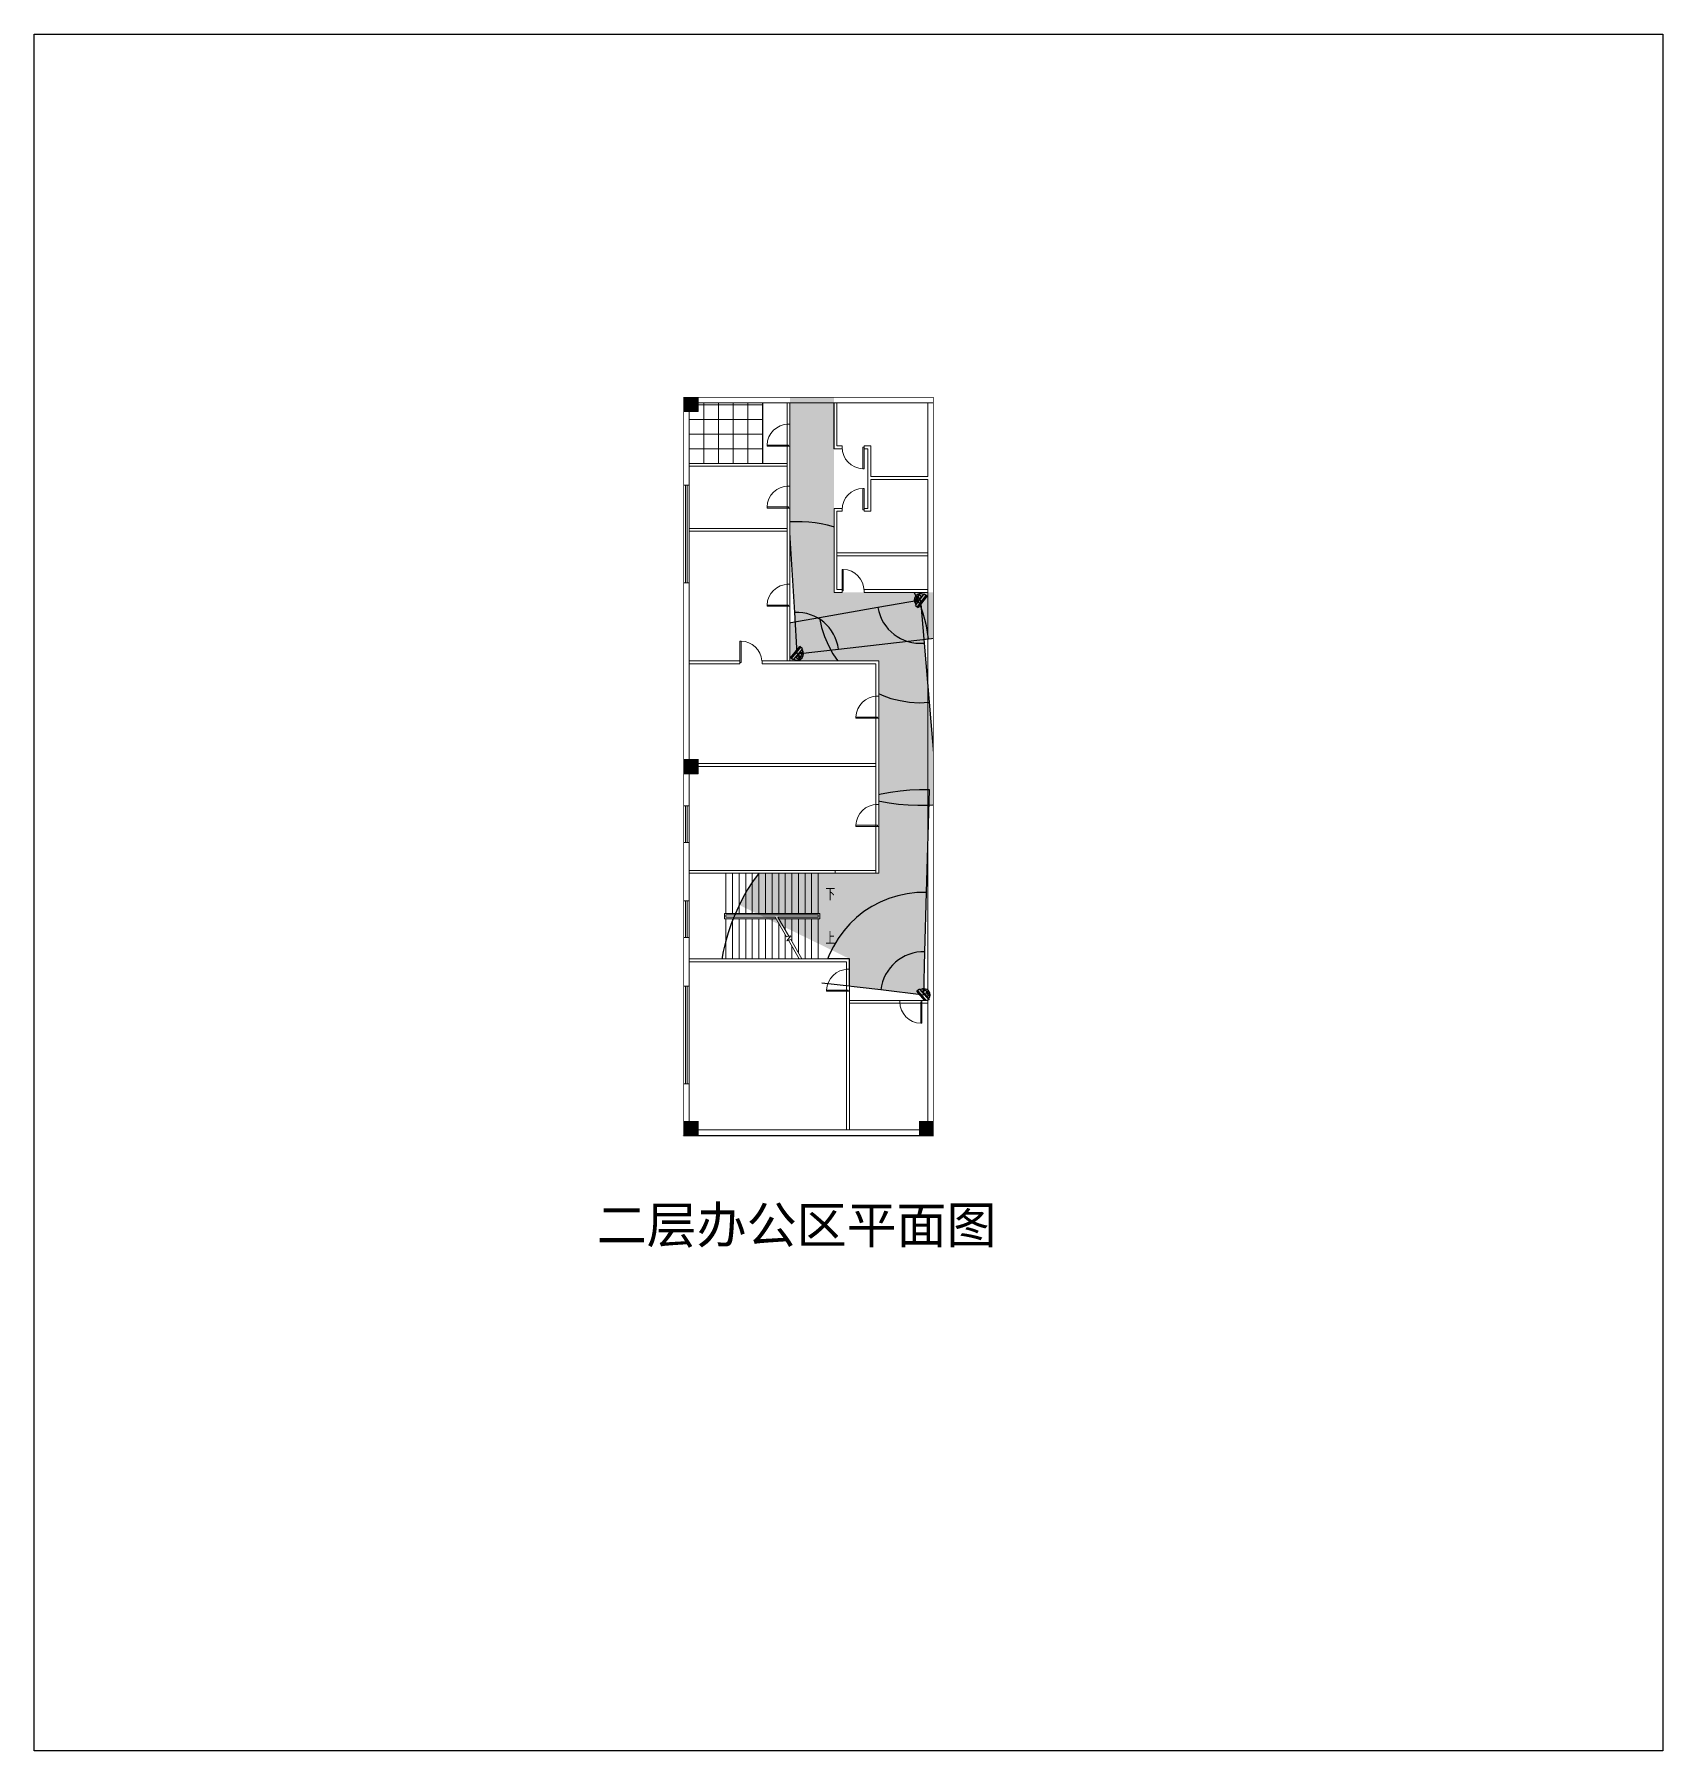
# Model space of a CAD drawing. Header units: inches. Extents: x -23008 to 43652, y -20520 to 49727.
import ezdxf

# ---------------------------------------------------------------- set-up
doc = ezdxf.new("R2010")
doc.units = ezdxf.units.IN
doc.header["$MEASUREMENT"] = 0
doc.set_wipeout_variables(frame=1)
for name, color, linetype in [('!!!ELV-EQ-CCTV-监控系统', 1, 'Continuous'), ('BLINDSPOT', 8, 'Continuous'), ('DORI-I', 1, 'Continuous'), ('DORI-R', 30, 'Continuous')]:
    doc.layers.add(name, color=color, linetype=linetype)
doc.layers.add('底图', color=8, linetype='Continuous', lineweight=0)
doc.styles.add('_TCH_DIM', font='SIMPLEX', dxfattribs={"bigfont": 'GBCBIG'})
doc.styles.add('MtXpl_SimHei', font='simhei.ttf')

# ---------------------------------------------------------------- blocks, each defined once
blk = doc.blocks.new('~ELV_DomeCamera')
h = blk.add_hatch(color=256)
edge = h.paths.add_edge_path()
edge.add_arc((-1.762273572336767, -4.993344991037702), 0.5038549421428853, -0.07034795018798222, 359.929652049812)
h = blk.add_hatch(color=256)
edge = h.paths.add_edge_path()
edge.add_arc((-0.6371619455089785, -3.050108429531065), 0.5038549421428853, 0, 360)
h = blk.add_hatch(color=256)
edge = h.paths.add_edge_path()
edge.add_arc((0.4831744688131607, -4.996101961055501), 0.5038549421428853, 0, 360)
for p, q in [((-9.90233089766599, 3.741163968953515), (9.964201202323693, 3.741163968953515)), ((-9.902330897505522, -0.9494666239352227), (-9.902330897505522, 3.741163968930778)), ((-9.90233089766599, -0.9494666239215803), (-9.90233089766599, 3.741163968953515)), ((9.964201202406173, 2.449486269395493), (-9.902330897505522, 2.449486269395493)), ((9.964201202323693, -0.9494666239215803), (9.964201202323693, 3.741163968953515)), ((9.964201202323693, -0.9494666239215803), (-9.90233089766599, -0.9494666239215803)), ((6.03448146924444, -4.66790997082262), (3.460028355884447, -4.66790997082262))]:
    blk.add_line(p, q)
for points in [[(4.753365780414754, -1.693301347226225), (-4.375283760358798, -1.682093155066923), (-4.380966787507987, -6.310704189890657), (2.741951305086388, -6.319449737010473), (4.753365780414754, -1.693301347226225)], [(4.05614490630046, -3.296872994666955), (4.05614490630046, -3.296872994666955), (6.036161849103735, -3.299304067313642), (6.033762348673633, -5.253606504271829), (3.205166716265126, -5.250133543314405)]]:
    blk.add_lwpolyline(points)
for centre in [(-1.762273572336767, -4.993344991037702), (-0.6371619455089785, -3.050108429531065), (0.4831744688131607, -4.996101961055501)]:
    blk.add_circle(centre, 0.5038549421428853)
blk.add_arc((0, 0), 8.54230045947816, 186.3815442896455, 353.6184557103545)
blk = doc.blocks.new('*U9')
at = {"layer": 'BLINDSPOT', "transparency": 33554457}
h = blk.add_hatch(color=256, dxfattribs=at)
h.dxf.hatch_style = 1
h.paths.add_polyline_path([(1.256227148137896, 1.164921377340993), (0.02536682490961083, 4.551914400963142e-15), (1.256227148137896, -1.164921377340984, 0.3981853982038622)])
at = {"layer": 'DORI-I', "transparency": 33554457}
h = blk.add_hatch(color=256, dxfattribs=at)
h.dxf.hatch_style = 1
h.paths.add_polyline_path([(3.954477081389996, 3.718622207026006), (1.256227148137896, 1.164921377340993, -0.3981853982038636), (1.256227148137896, -1.164921377340984), (3.954477081389996, -3.718622207026011, 0.3981853982038662)])
at = {"layer": 'DORI-R', "transparency": 33554457}
h = blk.add_hatch(color=256, dxfattribs=at)
h.dxf.hatch_style = 1
h.paths.add_polyline_path([(7.883587337870324, 7.437244414052036), (3.954477081389996, 3.718622207026006, -0.3981853982038661), (3.954477081389996, -3.718622207026011), (7.883587337870324, -7.437244414052027, 0.3981853982038663)])
at = {"layer": 'BLINDSPOT', "transparency": 33554457}
for q in [(1.256227148137896, 1.164921377340993), (1.256227148137896, -1.164921377340984)]:
    blk.add_line((0.02536682490966768, 4.551914400963142e-15), q, dxfattribs=at)
blk.add_arc((0.02536682490966768, 4.551914400963142e-15), 1.694715005740937, 316.5765500551841, 43.42344994481589, dxfattribs=at)
at = {"layer": 'DORI-I', "transparency": 33554457}
for p, q in [((1.256227148137896, 1.164921377340993), (3.954477081389996, 3.71862220702602)), ((1.256227148137896, -1.164921377340984), (3.954477081389996, -3.718622207026011))]:
    blk.add_line(p, q, dxfattribs=at)
blk.add_arc((0.02536682490966768, 4.551914400963142e-15), 5.409811320754716, 316.5765500551841, 43.42344994481589, dxfattribs=at)
at = {"layer": 'DORI-R', "transparency": 33554457}
for p, q in [((3.954477081389996, 3.71862220702602), (7.883587337870324, 7.43724441405205)), ((3.954477081389996, -3.718622207026011), (7.883587337870324, -7.437244414052034))]:
    blk.add_line(p, q, dxfattribs=at)
blk.add_arc((0.02536682490966768, 4.551914400963142e-15), 10.81962264150943, 316.5765500551841, 43.42344994481589, dxfattribs=at)
at = {"xscale": 0.03, "yscale": 0.03, "zscale": 0.03}
blk.add_blockref('~ELV_DomeCamera', (0.02339072229484812, -0.0008992772132310353), dxfattribs=at)
blk = doc.blocks.new('*U8')
at = {"layer": 'BLINDSPOT', "transparency": 33554457}
h = blk.add_hatch(color=256, dxfattribs=at)
h.dxf.hatch_style = 1
h.paths.add_polyline_path([(1.33212238000404, 1.195313607443206), (0.02474812186308686, -4.329869796038111e-15), (1.33212238000404, -1.195313607443201, 0.3882382126724299)])
at = {"layer": 'DORI-I', "transparency": 33554457}
h = blk.add_hatch(color=256, dxfattribs=at)
h.dxf.hatch_style = 1
h.paths.add_polyline_path([(3.12446913227264, 2.83403063808873), (1.33212238000404, 1.195313607443206, -0.388238212672429), (1.33212238000404, -1.195313607443201), (3.12446913227264, -2.834030638088724, 0.388238212672422)])
at = {"layer": 'DORI-R', "transparency": 33554457}
h = blk.add_hatch(color=256, dxfattribs=at)
h.dxf.hatch_style = 1
h.paths.add_polyline_path([(6.224190142682192, 5.66806127617745), (3.12446913227264, 2.83403063808873, -0.3882382126724213), (3.12446913227264, -2.834030638088724), (6.224190142682192, -5.668061276177458, 0.3882382126724211)])
at = {"layer": 'BLINDSPOT', "transparency": 33554457}
for q in [(1.332122380004069, 1.195313607443192), (1.332122380004069, -1.195313607443187)]:
    blk.add_line((0.02474812186308686, 2.775557561562891e-15), q, dxfattribs=at)
blk.add_arc((0.02474812186308686, 2.775557561562891e-15), 1.771440676677758, 317.5637702114641, 42.43622978853588, dxfattribs=at)
at = {"layer": 'DORI-I', "transparency": 33554457}
for p, q in [((1.332122380004069, 1.195313607443192), (3.12446913227264, 2.83403063808873)), ((1.332122380004069, -1.195313607443187), (3.12446913227264, -2.834030638088724))]:
    blk.add_line(p, q, dxfattribs=at)
blk.add_arc((0.02474812186308686, 2.775557561562891e-15), 4.2, 317.5637702114656, 42.43622978853447, dxfattribs=at)
at = {"layer": 'DORI-R', "transparency": 33554457}
for p, q in [((3.12446913227264, 2.83403063808873), (6.224190142682192, 5.668061276177464)), ((3.12446913227264, -2.834030638088724), (6.224190142682192, -5.668061276177458))]:
    blk.add_line(p, q, dxfattribs=at)
blk.add_arc((0.02474812186308686, 2.775557561562891e-15), 8.4, 317.5637702114656, 42.43622978853447, dxfattribs=at)
at = {"xscale": 0.03, "yscale": 0.03, "zscale": 0.03}
blk.add_blockref('~ELV_DomeCamera', (0.02339072229484812, -0.0008992772132310353), dxfattribs=at)

msp = doc.modelspace()

# ---------------------------------------------------------------- hatches: boundary and pattern name
at = {"layer": 'BLINDSPOT', "transparency": 33554457}
h = msp.add_hatch(color=256, dxfattribs=at)
h.dxf.hatch_style = 1
h.paths.add_polyline_path([(11643.53151742926, 10613.05808189787), (13402.85296723527, 10406.20038385157), (13451.6469344264, 12176.9689231458, 0.3882382126724299)])
at = {"layer": 'DORI-I', "transparency": 33554457}
h = msp.add_hatch(color=256, dxfattribs=at)
h.dxf.hatch_style = 1
edge = h.paths.add_edge_path()
edge.add_line((9628.480356690387, 12248.5118115881), (11810.92983122155, 11183.23500342318))
edge.add_arc((13402.8529672353, 10406.20038385148), 1771.440676677824, 88.42159996357873, 153.9825044198984, ccw=False)
edge.add_line((13451.6469344264, 12176.9689231458), (13518.54109887904, 14604.6067786872))
edge.add_arc((13402.85296723524, 10406.2003838516), 4199.999999999964, 88.42159996357839, 153.9825044199006)
at = {"layer": 'DORI-R', "transparency": 33554457}
h = msp.add_hatch(color=256, dxfattribs=at)
h.dxf.hatch_style = 1
edge = h.paths.add_edge_path()
edge.add_line((5854.10774614551, 14090.82323932464), (9628.480356690387, 12248.51181158811))
edge.add_arc((13402.85296723526, 10406.20038385157), 4199.999999999994, 88.42159996357873, 153.9825044199003, ccw=False)
edge.add_line((13518.54109887904, 14604.6067786872), (13634.22923052282, 18803.01317352285))
edge.add_arc((13402.85296723526, 10406.20038385159), 8399.999999999984, 88.4215999635786, 153.9825044199003)

# ---------------------------------------------------------------- linework, layer by layer
at = {"layer": 'BLINDSPOT', "transparency": 33554457}
for q in [(13451.64693442637, 12176.96892314581), (11643.53151742926, 10613.0580818979)]:
    msp.add_line((13402.85296723526, 10406.20038385156), q, dxfattribs=at)
msp.add_arc((13402.85296723526, 10406.20038385156), 1771.440676677758, 88.42159996357773, 173.2940595406494, dxfattribs=at)
at = {"layer": 'DORI-I', "transparency": 33554457}
for p, q in [((13451.64693442637, 12176.96892314581), (13518.54109887904, 14604.6067786872)), ((11643.53151742926, 10613.0580818979), (9231.587066847787, 10896.64996155012))]:
    msp.add_line(p, q, dxfattribs=at)
msp.add_arc((13402.85296723526, 10406.20038385156), 4199.999999999999, 88.42159996357911, 173.2940595406481, dxfattribs=at)
at = {"layer": 'DORI-R', "transparency": 33554457}
for p, q in [((13518.54109887904, 14604.6067786872), (13634.22923052282, 18803.01317352285)), ((9231.587066847787, 10896.64996155012), (5060.32116646031, 11387.09953924867))]:
    msp.add_line(p, q, dxfattribs=at)
msp.add_arc((13402.85296723526, 10406.20038385156), 8399.999999999998, 88.42159996357911, 173.2940595406481, dxfattribs=at)
at = {"layer": '底图'}
for p, q in [((13803.44165572268, 20065.99226443445), (13803.44165572268, 26482.76746524974)), ((3563.441655722364, 12762.01767241104), (3563.441655722306, 14262.01767241104)), ((3803.441655722306, 14262.01767241104), (3563.441655722306, 14262.01767241104)), ((3643.441655722306, 14262.01767241104), (3643.441655722364, 12762.01767241104)), ((3723.441655722306, 14262.01767241104), (3723.441655722364, 12762.01767241104)), ((3803.441655722364, 12762.01767241104), (3803.441655722306, 14262.01767241104)), ((5243.441655704756, 13527.97332976618), (5243.441655704756, 13747.9733297642)), ((5243.441655704756, 13747.9733297642), (9143.441655704755, 13747.9733297642)), ((7354.599916136246, 13527.97332976606), (5243.441655704756, 13527.97332976618)), ((5303.441655723383, 13687.97332976548), (9083.441655723382, 13687.97332976548)), ((5303.441655752603, 13587.97332976618), (5303.441655752603, 13687.97332976618)), ((5303.441655752603, 13687.97332976618), (9083.441655704755, 13687.97332976618)), ((5303.441655723033, 13587.97332976513), (5303.441655720821, 13687.97332982985)), ((7319.958899985887, 13587.97332976443), (5303.441655723383, 13587.97332976559)), ((7319.958899985189, 13587.97332976513), (5303.441655752603, 13587.97332976618)), ((7783.501084636785, 12785.09471451408), (7319.958899993687, 13587.97332976443)), ((9083.441655723382, 13587.97332976559), (7435.42895382876, 13587.97332976443)), ((7883.501084634457, 12811.8896337567), (7435.428953831787, 13587.97332976443)), ((9083.441655704755, 13587.97332976618), (7435.428953828295, 13587.97332976513)), ((9143.441655704755, 13527.97332976618), (7470.069969979352, 13527.97332976606)), ((7733.441655725478, 13071.80018877784), (7733.441655723383, 13527.97332976606)), ((8003.441655727574, 12604.1464707275), (8003.441655727806, 13527.97332976606)), ((9083.441655704755, 13687.97332976618), (9083.441655704755, 13587.97332976618)), ((9083.441655723382, 13587.97332976559), (9083.441655723382, 13687.97332976548)), ((9143.441655704755, 13747.9733297642), (9143.441655704755, 13527.97332976618)), ((3803.441655722364, 12762.01767241104), (3563.441655722364, 12762.01767241104)), ((7963.901071183621, 12833.4327452256), (7783.501084636785, 12785.09471451408)), ((7791.00883681607, 12627.38780378642), (7963.901071183621, 12833.4327452256)), ((7963.360388093982, 12673.56926270771), (7791.00883681607, 12627.38780378642))]:
    msp.add_line(p, q, dxfattribs=at)
for points in [[(9218.441655723382, 14537.97332976548, 0, 0, 0), (4553.441655723383, 14537.97332976548, 0, 0, 0), (4553.441655723383, 12737.97332976548, 0, 0, 0), (7283.441655723383, 12737.97332976548, 120, 0, 0), (7733.441655723383, 12737.97332976548, 0, 0, 0)], [(9218.441655723382, 12737.97332976548, 0, 0, 0), (8453.441655723382, 12737.97332976548, 120, 0, 0), (8003.441655723383, 12737.97332976548, 0, 0, 0)]]:
    msp.add_lwpolyline(points, format="xyseb", dxfattribs=at)

# ---------------------------------------------------------------- block references
at = {"layer": '!!!ELV-EQ-CCTV-监控系统'}
for name, p, xscale, yscale, zscale, rotation in [('*U9', (8207.164118057117, 24348.15443476501), 999.9999999999997, 999.9999999999997, 999.9999999999997, 50.01852335423526), ('*U8', (13282.20182307412, 26592.18717021521), 999.9999999999998, 999.9999999999998, 999.9999999999998, 232.3868691043189), ('~ELV_DomeCamera', (13404.42111172501, 10405.76202788508), 29.99999999999999, 29.99999999999999, 29.99999999999999, 130.8578297521136)]:
    msp.add_blockref(name, p, dxfattribs=dict(at, xscale=xscale, yscale=yscale, zscale=zscale, rotation=rotation))

# ---------------------------------------------------------------- texts
at = {"layer": '底图', "style": '_TCH_DIM'}
for s, p in [('下', (9375.941655723382, 14275.47332976548)), ('上', (9375.941655723382, 12475.47332976548))]:
    msp.add_text(s, height=506.3829787234042, rotation=360, dxfattribs=at).set_placement(p)
at = {"layer": '底图', "style": 'MtXpl_SimHei'}
msp.add_text('二层办公区平面图', height=1500, dxfattribs=at).set_placement((14.1703838177536, 245.9929268006112))

# ---------------------------------------------------------------- next in the draw order: wipeouts: each hides what was drawn before it
for points in [[(7925.653621615966, 24087.97332975186), (3563.4416557228024, 24087.97332975186), (3563.4416557228024, 34885.99226443131), (7925.653621615966, 34885.99226443131)], [(9729.737022859048, 26887.973329765715), (13803.441655722565, 26887.973329765715), (13803.441655722565, 34885.992264431305), (9729.737022859048, 34885.992264431305)], [(10363.441655721286, 11889.769382087268), (3563.4416557225686, 11889.769382087268), (3563.4416557225686, 4645.992264431336), (10363.441655721286, 4645.992264431336)]]:
    msp.add_wipeout(points)

# ---------------------------------------------------------------- next in the draw order: hatches: boundary and pattern name
at = {"layer": 'DORI-I', "transparency": 33554457}
h = msp.add_hatch(color=256, dxfattribs=at)
h.dxf.hatch_style = 1
edge = h.paths.add_edge_path()
edge.add_line((10363.44165572129, 10763.56863363055), (11643.53151742926, 10613.05808189787))
edge.add_arc((13402.85296723483, 10406.20038385175), 1771.440676677295, 153.9825044198994, 173.2940595406539, ccw=False)
edge.add_line((11810.92983122154, 11183.23500342318), (10363.44165572129, 11889.76938208727))
edge.add_arc((14520.53042342384, 11326.66900785891), 4195.05292624716, 172.2859248896349, 187.7140751103651)
at = {"layer": '底图'}
for points in [[(3563.441655722568, 34285.9922644313), (4163.441655722568, 34285.9922644313), (4163.441655722568, 34885.9922644313), (3563.441655722568, 34885.9922644313)], [(3563.441655722568, 4645.992264431336), (4163.441655722568, 4645.992264431336), (4163.441655722568, 5245.992264431336), (3563.441655722568, 5245.992264431336)]]:
    msp.add_hatch(color=256, dxfattribs=at).paths.add_polyline_path(points)
h = msp.add_hatch(dxfattribs=at)
h.set_pattern_fill('_USER', color=256, scale=600, double=1, pattern_type=0)
h.set_pattern_definition([(0, (3803.441655723383, 32165.99226442677), (0, 600), []), (90, (3803.441655723383, 32165.99226442677), (-600, 3.673940397442059e-14), [])])
h.paths.add_polyline_path([(6809.381962844175, 32165.99226442677), (3803.441655723383, 32165.99226442677), (3803.441655723383, 34285.99226443129), (4163.441655722568, 34285.99226443129), (4163.441655722568, 34645.9922644313), (6809.381962884688, 34645.99226437038)])

# ---------------------------------------------------------------- next in the draw order: linework, layer by layer
at = {"layer": 'DORI-I', "transparency": 33554457}
msp.add_line((11643.53151742926, 10613.0580818979), (9231.58706684779, 10896.64996155012), dxfattribs=at)
msp.add_lwpolyline([(10363.44165572129, 10763.56863363055), (10363.44165572129, 11889.76938208715), (9473.600744804875, 11889.76938208719)], dxfattribs=at)
at = {"layer": '底图'}
for p, q in [((13803.44165572303, 34885.99226443119), (3563.441655722801, 34885.9922644313)), ((3803.441655723383, 34645.9922644313), (13803.44165572303, 34645.99226443142)), ((4163.441655722568, 34285.9922644313), (4163.441655722568, 34885.9922644313)), ((9725.653621615962, 32764.96220062276), (9725.653621615962, 34645.99226443387)), ((9845.653621618756, 32884.96220062078), (9845.653621618756, 34645.99226442921)), ((13563.44165572711, 34645.99226443142), (13563.44165572711, 31627.97332976268)), ((13803.44165572303, 34885.99226443119), (13803.44165572268, 26482.76746524974)), ((3563.441655722568, 34285.9922644313), (4163.441655722568, 34285.9922644313)), ((7805.653621590643, 33771.43473146028), (7925.653621595066, 33771.43473146005)), ((6988.153621592738, 32916.43473147099), (6988.153621592738, 32871.43473147099)), ((7865.653621592738, 32916.43473147099), (6988.153621592738, 32916.43473147099)), ((7865.653621592738, 32871.43473147099), (6988.153621592738, 32871.43473147099)), ((7925.653621595066, 32871.43473149194), (7805.653621590643, 32871.43473149194)), ((7865.653621592738, 32871.43473147099), (7865.653621592738, 32916.43473147099)), ((9725.653621615962, 32764.96220062276), (10059.57502863149, 32764.96220061717)), ((10059.57502863161, 32884.96220062159), (9845.653621618756, 32884.96220062078)), ((10059.57502863149, 32764.96220061717), (10059.57502863161, 32884.96220062159)), ((10959.57502862078, 32824.96220061927), (10914.57502862078, 32824.96220061927)), ((10914.57502862078, 32824.96220061927), (10914.57502862078, 31947.46220061927)), ((11235.83036253997, 32884.96220062066), (10959.57502859983, 32884.96220062159)), ((10959.57502859983, 32884.96220062159), (10959.57502859983, 32764.96220061717)), ((10959.57502862078, 32824.96220061927), (10959.57502862078, 31947.46220061927)), ((10959.57502859983, 32764.96220061717), (11115.83036253811, 32764.96220062253)), ((11115.83036253811, 32764.96220062253), (11115.83036253835, 31567.97332976385)), ((11235.83036253997, 32884.96220062066), (11235.83036253986, 31627.97332976268)), ((7805.653621572656, 32165.99226442677), (3803.441655723383, 32165.9922644114)), ((3803.441655723383, 32045.99226451163), (7805.653621570677, 32045.9922644447)), ((10914.57502862078, 31947.46220061927), (10959.57502862078, 31947.46220061927)), ((11235.83036253986, 31627.97332976268), (13563.44165572571, 31627.97332976268)), ((3563.441655722684, 27271.00883802433), (3563.441655722684, 31271.00883802433)), ((3563.441655722684, 31271.00883802433), (3803.441655722684, 31271.00883802433)), ((3643.441655722684, 31271.00883802433), (3643.441655722684, 27271.00883802433)), ((3723.441655722684, 31271.00883802433), (3723.441655722684, 27271.00883802433)), ((3803.441655722684, 27271.00883802433), (3803.441655722684, 31271.00883802433)), ((7805.653621590643, 31237.21288339408), (7925.653621595066, 31237.21288339385)), ((11115.83036253835, 31567.97332976385), (11115.83036253974, 30326.08552684692)), ((11235.83036253718, 31507.97332976408), (13563.44165572327, 31507.97332976408)), ((11235.83036253718, 31507.97332976408), (11235.83036253718, 30206.0855268489)), ((13563.44165572327, 31507.97332976408), (13563.44165572292, 26542.76746525323)), ((6988.153621592738, 30382.21288340479), (6988.153621592738, 30337.21288340479)), ((7865.653621592738, 30382.21288340479), (6988.153621592738, 30382.21288340479)), ((7865.653621592738, 30337.21288340479), (6988.153621592738, 30337.21288340479)), ((7925.653621595066, 30337.21288342575), (7805.653621590643, 30337.21288342575)), ((7865.653621592738, 30337.21288340479), (7865.653621592738, 30382.21288340479)), ((10059.57502863149, 30326.08552685309), (9729.737022877442, 30326.08552684692)), ((9729.737022878431, 30326.08552684692), (9729.737022859048, 26887.97332976571)), ((10059.57502863149, 30206.08552685123), (10059.57502863149, 30326.08552685309)), ((11115.83036253974, 30326.08552684692), (10959.57502859983, 30326.08552685309)), ((10959.57502859983, 30326.08552685309), (10959.57502859983, 30206.08552685146)), ((7805.653621572656, 29505.99226442677), (3803.441655723383, 29505.9922644114)), ((9849.737022881167, 30206.08552684867), (10059.57502863149, 30206.08552685123)), ((9849.737022880992, 30206.08552684867), (9849.73702288402, 27007.97332976501)), ((10959.57502859983, 30206.08552685146), (11235.83036253718, 30206.0855268489)), ((3803.441655723383, 29385.99226451163), (7805.653621570677, 29385.9922644447)), ((13563.44165572292, 28507.97332976501), (9849.737022881167, 28507.97332976315)), ((9849.737022881167, 28387.97332976303), (13563.44165572292, 28387.97332976571)), ((3563.441655722684, 27271.00883802433), (3803.441655722684, 27271.00883802433)), ((7805.653621590643, 27215.96829803287), (7925.653621595066, 27215.96829803264)), ((9729.737022877442, 26887.97332976571), (10059.57502863161, 26887.97332976385)), ((10059.57502863149, 27007.97332976373), (9849.737022881167, 27007.97332976501)), ((10059.57502863161, 26887.97332976385), (10059.57502863149, 27007.97332976373)), ((13563.44165572292, 27007.97332976501), (10959.57502863149, 27007.97332976373)), ((10959.57502863149, 27007.97332976373), (10959.57502863161, 26887.97332976385)), ((10959.57502863161, 26887.97332976385), (13563.44165572292, 26887.97332976571)), ((6988.153621592738, 26360.96829804358), (6988.153621592738, 26315.96829804358)), ((7865.653621592738, 26360.96829804358), (6988.153621592738, 26360.96829804358)), ((7865.653621592738, 26315.96829804358), (6988.153621592738, 26315.96829804358)), ((7925.653621595066, 26315.96829806453), (7805.653621590643, 26315.96829806453)), ((7865.653621592738, 26315.96829804358), (7865.653621592738, 26360.96829804358)), ((13563.44165572356, 26542.76746525323), (13563.44165572385, 20065.99226443445)), ((5303.441655723383, 11887.97332976548), (5303.441655723383, 13527.97332976606)), ((5303.441655723383, 11887.97332976548), (5303.441655723033, 13527.97332976606)), ((5573.441655723383, 11887.97332976548), (5573.441655723383, 13527.97332976606)), ((5843.441655723383, 11887.97332976548), (5843.441655723383, 13527.97332976606)), ((6113.441655723383, 11887.97332976548), (6113.441655723383, 13527.97332976606)), ((6383.441655723383, 11887.97332976548), (6383.441655723383, 13527.97332976606)), ((6653.441655723383, 11887.97332976548), (6653.441655723383, 13527.97332976606)), ((6923.441655723383, 11887.97332976548), (6923.441655723383, 13527.97332976606)), ((7193.441655723383, 11887.97332976548), (7193.441655723383, 13527.97332976606)), ((8273.441655725244, 12136.49275268811), (8273.441655723382, 13527.97332976606)), ((8543.441655723382, 11887.97332976548), (8543.441655723382, 13527.97332976606)), ((8813.441655723382, 11887.97332976548), (8813.441655723382, 13527.97332976606)), ((9083.441655723382, 11887.97332976548), (9083.441655723382, 13527.97332976606)), ((7463.441655723383, 11887.97332976548), (7463.441655725595, 13339.45390681397)), ((7733.441655723383, 11887.97332976548), (7733.441655725478, 12871.80018877202)), ((8301.454357616607, 11887.97332976443), (7863.36038809631, 12646.77434346509)), ((8416.924411453194, 11887.97332976443), (7963.360388093982, 12673.56926270771)), ((8003.441655723383, 11887.97332976548), (8003.441655727108, 12404.14647073158)), ((10363.44165572129, 11889.76938208727), (3803.441655722684, 11889.76938208669)), ((3803.441655723383, 11887.97332976548), (5303.441655723383, 11887.97332976548)), ((10243.44165571558, 11769.76938208738), (3803.441655722684, 11769.76938208669)), ((8301.454357612183, 11887.97332976443), (5303.441655723383, 11887.97332976548)), ((8273.441655723382, 11887.97332976548), (8273.44165572536, 11936.49275268974)), ((9083.441655723382, 11887.97332976548), (8416.924411449236, 11887.97332976443)), ((10243.44165571686, 11459.17446694801), (10363.44165572129, 11459.17446694778)), ((3563.441655722539, 6765.992264431306), (3563.441655722364, 10765.99226443131)), ((3563.441655722364, 10765.99226443131), (3803.441655722364, 10765.99226443131)), ((3643.441655722364, 10765.99226443131), (3643.441655722539, 6765.992264431306)), ((3723.441655722364, 10765.99226443131), (3723.441655722539, 6765.992264431306)), ((3803.441655722539, 6765.992264431306), (3803.441655722364, 10765.99226443131)), ((9425.941655718958, 10604.17446695872), (9425.941655718958, 10559.17446695872)), ((10303.44165571896, 10604.17446695872), (9425.941655718958, 10604.17446695872)), ((10303.44165571896, 10559.17446695872), (9425.941655718958, 10559.17446695872)), ((10363.44165572129, 10559.17446697968), (10243.44165571686, 10559.17446697968)), ((10303.44165571896, 10559.17446695872), (10303.44165571896, 10604.17446695872)), ((3563.441655722539, 6765.992264431306), (3803.441655722539, 6765.992264431306)), ((4163.441655722568, 4645.992264431336), (4163.441655722568, 5245.992264431336)), ((3563.441655722568, 4645.992264431336), (4163.441655722568, 4645.992264431336))]:
    msp.add_line(p, q, dxfattribs=at)
at = {"layer": '底图', "extrusion": (0, 0, -1)}
for p, q in [((10914.57502862078, 31143.58552685018), (10959.57502862078, 31143.58552685018)), ((10914.57502862078, 30266.08552685018), (10914.57502862078, 31143.58552685018)), ((10959.57502862078, 30266.08552685018), (10959.57502862078, 31143.58552685018)), ((10959.57502862078, 30266.08552685018), (10914.57502862078, 30266.08552685018)), ((10104.57502863155, 27825.47332976385), (10059.57502863155, 27825.47332976385)), ((10059.57502863155, 26947.97332976385), (10059.57502863155, 27825.47332976385)), ((10104.57502863155, 26947.97332976385), (10104.57502863155, 27825.47332976385)), ((10059.57502863155, 26947.97332976385), (10104.57502863155, 26947.97332976385)), ((5925.176769691117, 24891.47198138103), (5880.176769691117, 24891.47198138103))]:
    msp.add_line(p, q, dxfattribs=at)
at = {"layer": '底图'}
msp.add_lwpolyline([(6809.381962844175, 32165.99226442677), (3803.441655723383, 32165.99226442677), (3803.441655723383, 34285.99226443129), (4163.441655722568, 34285.99226443129), (4163.441655722568, 34645.9922644313), (6809.381962884688, 34645.99226437038)], close=True, dxfattribs=at)
for centre, start, end in [((7865.653621592738, 32893.93473147099), 90, 178.5307164186706), ((10937.07502862078, 32824.96220061927), 180, 268.5307164186676), ((7865.653621592738, 30359.71288340479), 90, 178.5307164186706), ((7865.653621592738, 26338.46829804358), 90, 178.5307164186706), ((10303.44165571896, 10581.67446695872), 90, 178.5307164186706)]:
    msp.add_arc(centre, 877.5, start, end, dxfattribs=at)
at = {"layer": '底图', "extrusion": (0, 0, -1)}
for centre, start, end in [((-10937.07502862078, 30266.08552685018), 0, 88.5307164186676), ((-10082.07502863155, 26947.97332976385), 91.4692835813324, 180)]:
    msp.add_arc(centre, 877.5, start, end, dxfattribs=at)

# ---------------------------------------------------------------- next in the draw order: wipeouts: each hides what was drawn before it
for points in [[(11563.441655722741, 15387.973329764198), (3563.4416557228014, 15387.973329764198), (3563.4416557228005, 24087.97332975186), (11563.441655722741, 24087.97332973626)], [(10363.44165572129, 10187.973329759541), (13803.441655722572, 10187.973329759541), (13803.441655722572, 4645.992264431334), (10363.44165572129, 4645.992264431334)]]:
    msp.add_wipeout(points)

# ---------------------------------------------------------------- next in the draw order: hatches: boundary and pattern name
at = {"layer": '底图'}
for points in [[(3563.441655722568, 19465.99226443131), (4163.441655722568, 19465.99226443131), (4163.441655722568, 20065.99226443131), (3563.441655722568, 20065.99226443131)], [(13203.44165572257, 4645.992264431336), (13803.44165572257, 4645.992264431336), (13803.44165572257, 5245.992264431336), (13203.44165572257, 5245.992264431336)]]:
    msp.add_hatch(color=256, dxfattribs=at).paths.add_polyline_path(points)

# ---------------------------------------------------------------- next in the draw order: linework, layer by layer
for points in [[(-23007.7662445489, 49726.59063107669), (43651.86954724364, 49726.59063107669), (43651.86954724364, -20520.20601962076), (-23007.7662445489, -20520.20601962076)], [(13803.44165572257, 4645.992264431336), (3563.441655722801, 4645.992264431334), (3563.441655722801, 34885.9922644313), (13803.44165572257, 34885.9922644313)]]:
    msp.add_lwpolyline(points, close=True)
for p, q in [((3563.441655722801, 34885.9922644313), (3563.441655722801, 4645.992264431423)), ((3803.441655723383, 34645.9922644313), (3803.441655723383, 4885.992264431423)), ((7805.653621436567, 24087.97332975139), (7805.653621613169, 34645.99226443387)), ((7925.653621615963, 24087.97332975186), (7925.653621615963, 34645.99226442921)), ((5878.79165934341, 24089.08015218261), (3803.441655723383, 24087.97332973626)), ((3803.441655723383, 23967.97332991135), (5878.9082428554, 23967.97332988902)), ((11563.4416557246, 24087.97332976559), (6780.37867215672, 24087.97332974336)), ((6781.644422056274, 24087.96866737314), (6781.644422056391, 23967.96866737325)), ((6781.816264661616, 23967.9733298855), (11443.44165585505, 23967.97332978352)), ((11443.4416560398, 23967.97332978352), (11443.44165589626, 15387.9733297642)), ((11563.4416557246, 24087.97332976431), (11563.44165572274, 15387.9733297642)), ((11443.44165569928, 22635.85722949529), (11563.44165570371, 22635.85722949506)), ((10625.94165570138, 21780.857229506), (10625.94165570138, 21735.857229506)), ((11503.44165570138, 21780.857229506), (10625.94165570138, 21780.857229506)), ((11503.44165570138, 21735.857229506), (11503.44165570138, 21780.857229506)), ((11503.44165570138, 21735.857229506), (10625.94165570138, 21735.857229506)), ((11563.44165570371, 21735.85722952696), (11443.44165569928, 21735.85722952696)), ((11443.44165597152, 19885.99226444074), (3803.441655723383, 19885.9922644114)), ((3803.441655723383, 19765.99226451163), (11443.44165596948, 19765.99226438381)), ((4163.441655722568, 19465.99226443131), (4163.441655722568, 20065.99226443131)), ((13563.44165572385, 20065.99226443445), (13563.44165572053, 4885.992264431423)), ((13803.44165572193, 4885.992264431423), (13803.44165572268, 20065.99226443445)), ((3563.441655722568, 19465.99226443131), (4163.441655722568, 19465.99226443131)), ((3563.441655722393, 16653.81014924113), (3563.441655722509, 18153.81014924113)), ((3803.441655722509, 18153.8101492411), (3563.441655722509, 18153.81014924113)), ((3643.441655722509, 18153.81014924111), (3643.441655722393, 16653.81014924111)), ((3723.441655722509, 18153.81014924111), (3723.441655722393, 16653.81014924111)), ((3803.441655722393, 16653.8101492411), (3803.441655722509, 18153.8101492411)), ((11443.44165569928, 18209.69565463601), (11563.44165570371, 18209.69565463577)), ((10625.94165570138, 17354.69565464672), (10625.94165570138, 17309.69565464672)), ((11503.44165570138, 17354.69565464672), (10625.94165570138, 17354.69565464672)), ((11503.44165570138, 17309.69565464672), (10625.94165570138, 17309.69565464672)), ((11563.44165570371, 17309.69565466767), (11443.44165569928, 17309.69565466767)), ((11503.44165570138, 17309.69565464672), (11503.44165570138, 17354.69565464672)), ((3803.441655722393, 16653.8101492411), (3563.441655722393, 16653.81014924113)), ((11443.44165589824, 15507.97332976571), (3803.441655721287, 15507.97332976629)), ((9770.9885628277, 15387.97332976548), (9770.9885628277, 15507.97332976583)), ((3803.441655722684, 15387.97332976583), (11563.44165572274, 15387.9733297642)), ((5303.441655723383, 15387.97332976548), (3803.441655723383, 15387.97332976548)), ((5303.441655723383, 15387.97332976548), (5303.441655723383, 13747.97332976606)), ((5303.441655723266, 13747.97332976606), (5303.441655723383, 15387.97332976548)), ((5573.441655723383, 15387.97332976548), (5573.441655723383, 13747.97332976606)), ((5843.441655723383, 15387.97332976548), (5843.441655723383, 13747.97332976606)), ((6113.441655723383, 15387.97332976548), (6113.441655723383, 13747.97332976606)), ((6383.441655723383, 15387.97332976548), (6383.441655723383, 13747.97332976606)), ((6653.441655723383, 15387.97332976548), (6653.441655723383, 13747.97332976606)), ((6923.441655723383, 15387.97332976548), (6923.441655723383, 13747.97332976606)), ((7193.441655723383, 15387.97332976548), (7193.441655723383, 13747.97332976606)), ((7463.441655723383, 15387.97332976548), (7463.441655723383, 13747.97332976606)), ((7733.441655723383, 15387.97332976548), (7733.441655723383, 13747.97332976606)), ((8003.441655723383, 15387.97332976548), (8003.441655723383, 13747.97332976606)), ((8273.441655723382, 15387.97332976548), (8273.441655723382, 13747.97332976606)), ((8543.441655723382, 15387.97332976548), (8543.441655723382, 13747.97332976606)), ((8813.441655723382, 15387.97332976548), (8813.441655723382, 13747.97332976606)), ((9083.441655723382, 15387.97332976548), (9083.441655727805, 13747.97332976606)), ((10243.44165571611, 4885.992264431423), (10243.44165571558, 11769.76938208727)), ((10363.44165572129, 4885.992264431423), (10363.44165572129, 11889.76938208715)), ((13563.44165572169, 10187.97332977188), (10363.44165572129, 10187.97332975954)), ((10363.44165572129, 10067.97332980599), (13563.44165572164, 10067.97332975244)), ((12423.45852620161, 10067.97332976746), (12423.45852620172, 10187.97332977188)), ((13323.4585261909, 10127.97332976955), (13278.4585261909, 10127.97332976955)), ((13278.4585261909, 10127.97332976955), (13278.4585261909, 9250.473329769551)), ((13323.45852616994, 10187.97332977188), (13323.45852616994, 10067.97332976746)), ((13323.4585261909, 10127.97332976955), (13323.4585261909, 9250.473329769551)), ((13278.4585261909, 9250.473329769551), (13323.4585261909, 9250.473329769551)), ((13803.44165572257, 4645.992264431336), (13803.44165572257, 5245.992264431336)), ((3563.441655722801, 4645.992264431423), (13803.44165572257, 4645.992264431423)), ((13803.44165572193, 4885.992264431423), (3803.441655723383, 4885.992264431423)), ((13203.44165572257, 4645.992264431336), (13803.44165572257, 4645.992264431336))]:
    msp.add_line(p, q, dxfattribs=at)
at = {"layer": '底图', "extrusion": (0, 0, -1)}
for p, q in [((5879.139785022072, 23967.3925065884), (5880.176769691117, 24891.47198138103)), ((5925.176769691117, 24013.97198138103), (5925.176769691117, 24891.47198138103)), ((5880.176769691117, 24013.97198138103), (5925.176769691117, 24013.97198138103))]:
    msp.add_line(p, q, dxfattribs=at)
msp.add_arc((-5899.664841660536, 24007.32703211061), 884.2245560587555, 91.65334549134305, 174.7543321083714, dxfattribs=at)
at = {"layer": '底图'}
for centre, start, end in [((11503.44165570138, 21758.357229506), 90, 178.5307164186706), ((11503.44165570138, 17332.19565464672), 90, 178.5307164186706), ((13300.9585261909, 10127.97332976955), 180, 268.5307164186676)]:
    msp.add_arc(centre, 877.5, start, end, dxfattribs=at)

# ---------------------------------------------------------------- next in the draw order: wipeouts: each hides what was drawn before it
for points in [[(3563.4416557228, 34885.992264431305), (-12493.239606085583, 34885.992264431305), (-12493.23960608582, 4645.992264431337), (3563.4416557225677, 4645.992264431337)], [(13803.441655723032, 34885.99226443131), (35904.41425518278, 34885.99226443131), (35904.41425518255, 4620.145888278714), (13803.4416557228, 4620.145888278714)]]:
    msp.add_wipeout(points)

# ---------------------------------------------------------------- next in the draw order: wipeouts: each hides what was drawn before it
msp.add_wipeout([(35904.41425518279, 34885.9922644313), (-12493.23960608558, 34885.9922644313), (-12493.23960608558, 36461.6516091845), (35904.41425518279, 36461.6516091845)])

doc.saveas('drawing.dxf')
